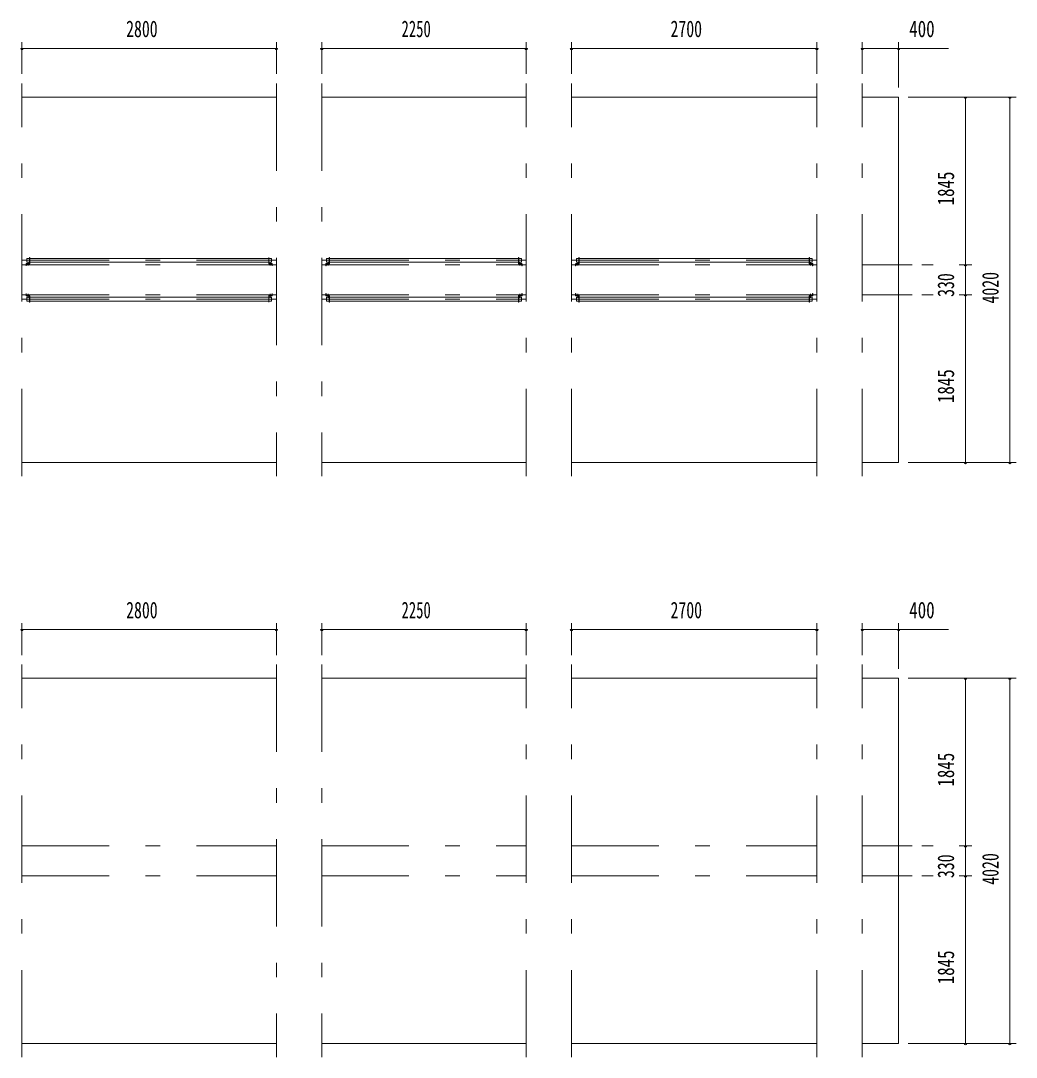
# Model space of a CAD drawing. Units: millimetres, scale not verified. Extents: x -31992 to 32005, y -14700 to 14700.
# Drawn here: x -22130 to -11171, y -10937 to 468 of the extents above; entities that cross this region are included whole.
import ezdxf
from ezdxf.enums import TextEntityAlignment as Align

# ---------------------------------------------------------------- set-up
doc = ezdxf.new("R2010")
doc.units = ezdxf.units.MM
doc.header["$LTSCALE"] = 80
doc.linetypes.add('USER3', pattern=[24, 12, -5, 2, -5])
for name, color, linetype, lineweight in [('0-2_1-07BOLD', 7, 'Continuous', 18), ('0-3_1-27CENTER', 3, 'USER3', 18), ('0-5_1-57DIM', 3, 'Continuous', 18)]:
    doc.layers.add(name, color=color, linetype=linetype, lineweight=lineweight)
doc.styles.add('ＭＳ ゴシック', font='')
doc.styles.get('ＭＳ ゴシック').set_extended_font_data('MS Gothic')

msp = doc.modelspace()

# ---------------------------------------------------------------- linework, layer by layer
at = {"layer": '0-2_1-07BOLD'}
for p, q in [((-19316.16, -372.46), (-22116.16, -372.46)), ((-16566.16, -372.46), (-18816.16, -372.46)), ((-13366.16, -372.46), (-16066.16, -372.46)), ((-22034.81, -2146.96), (-22063.66, -2146.96)), ((-22063.66, -2189.65), (-22063.66, -2146.96)), ((-22034.81, -2202.26), (-22034.81, -2136.46)), ((-22031.61, -2136.46), (-22034.81, -2136.46)), ((-22031.61, -2202.26), (-22031.61, -2136.46)), ((-22031.61, -2146.96), (-19400.71, -2146.96)), ((-19397.51, -2202.26), (-19397.51, -2136.46)), ((-19397.51, -2146.96), (-19368.66, -2146.96)), ((-18734.81, -2146.96), (-18763.66, -2146.96)), ((-18734.81, -2202.26), (-18734.81, -2136.46)), ((-16650.71, -2146.96), (-18731.61, -2146.96)), ((-16647.51, -2202.26), (-16647.51, -2136.46)), ((-16647.51, -2146.96), (-16618.66, -2146.96)), ((-16618.66, -2189.65), (-16618.66, -2146.96)), ((-15984.81, -2146.96), (-16013.66, -2146.96)), ((-15984.81, -2202.26), (-15984.81, -2136.46)), ((-13450.71, -2146.96), (-15981.61, -2146.96)), ((-13450.71, -2136.46), (-13447.51, -2136.46)), ((-13450.71, -2202.26), (-13450.71, -2136.46)), ((-13447.51, -2202.26), (-13447.51, -2136.46)), ((-13447.51, -2146.96), (-13418.66, -2146.96)), ((-22071.61, -2209.46), (-22071.61, -2229.46)), ((-22066.41, -2204.25), (-22036.81, -2204.25)), ((-22036.81, -2207.46), (-22066.41, -2207.46)), ((-22034.81, -2189.65), (-22063.66, -2189.65)), ((-22031.61, -2189.65), (-19400.71, -2189.65)), ((-19365.91, -2204.25), (-19395.51, -2204.25)), ((-19395.51, -2207.46), (-19365.91, -2207.46)), ((-19360.71, -2209.46), (-19360.71, -2229.46)), ((-18771.61, -2209.46), (-18771.61, -2229.46)), ((-18766.41, -2204.25), (-18736.81, -2204.25)), ((-18736.81, -2207.46), (-18766.41, -2207.46)), ((-16650.71, -2189.65), (-18731.61, -2189.65)), ((-16647.51, -2189.65), (-16618.66, -2189.65)), ((-16615.91, -2204.25), (-16645.51, -2204.25)), ((-16645.51, -2207.46), (-16615.91, -2207.46)), ((-16610.71, -2209.46), (-16610.71, -2229.46)), ((-16021.61, -2209.46), (-16021.61, -2229.46)), ((-16016.41, -2204.25), (-15986.81, -2204.25)), ((-15986.81, -2207.46), (-16016.41, -2207.46)), ((-13450.71, -2189.65), (-15981.61, -2189.65)), ((-13415.91, -2204.25), (-13445.51, -2204.25)), ((-13445.51, -2207.46), (-13415.91, -2207.46)), ((-13410.71, -2209.46), (-13410.71, -2229.46)), ((-22071.61, -2555.46), (-22071.61, -2535.46)), ((-22068.41, -2535.46), (-22071.61, -2535.46)), ((-22068.41, -2555.46), (-22068.41, -2535.46)), ((-22036.81, -2557.46), (-22066.41, -2557.46)), ((-22066.41, -2560.66), (-22036.81, -2560.66)), ((-22034.81, -2575.26), (-22063.66, -2575.26)), ((-22063.66, -2575.26), (-22063.66, -2617.95)), ((-22034.81, -2617.95), (-22063.66, -2617.95)), ((-22034.81, -2562.66), (-22034.81, -2628.46)), ((-22031.61, -2562.66), (-22031.61, -2628.46)), ((-22031.61, -2575.26), (-19400.71, -2575.26)), ((-22031.61, -2617.95), (-19400.71, -2617.95)), ((-19400.71, -2562.66), (-19400.71, -2628.46)), ((-19397.51, -2562.66), (-19397.51, -2628.46)), ((-19397.51, -2617.95), (-19368.66, -2617.95)), ((-19395.51, -2557.46), (-19365.91, -2557.46)), ((-19365.91, -2560.66), (-19395.51, -2560.66)), ((-19363.91, -2535.46), (-19360.71, -2535.46)), ((-19363.91, -2555.46), (-19363.91, -2535.46)), ((-19360.71, -2555.46), (-19360.71, -2535.46)), ((-18771.61, -2555.46), (-18771.61, -2535.46)), ((-18768.41, -2535.46), (-18771.61, -2535.46)), ((-18768.41, -2555.46), (-18768.41, -2535.46)), ((-18736.81, -2557.46), (-18766.41, -2557.46)), ((-18766.41, -2560.66), (-18736.81, -2560.66)), ((-18763.66, -2575.26), (-18763.66, -2617.95)), ((-18734.81, -2575.26), (-18763.66, -2575.26)), ((-18734.81, -2617.95), (-18763.66, -2617.95)), ((-18734.81, -2562.66), (-18734.81, -2628.46)), ((-18731.61, -2562.66), (-18731.61, -2628.46)), ((-16650.71, -2575.26), (-18731.61, -2575.26)), ((-16650.71, -2617.95), (-18731.61, -2617.95)), ((-16650.71, -2562.66), (-16650.71, -2628.46)), ((-16647.51, -2562.66), (-16647.51, -2628.46)), ((-16647.51, -2575.26), (-16618.66, -2575.26)), ((-16647.51, -2617.95), (-16618.66, -2617.95)), ((-16645.51, -2557.46), (-16615.91, -2557.46)), ((-16615.91, -2560.66), (-16645.51, -2560.66)), ((-16618.66, -2575.26), (-16618.66, -2617.95)), ((-16610.71, -2555.46), (-16610.71, -2535.46)), ((-16021.61, -2555.46), (-16021.61, -2535.46)), ((-16018.41, -2535.46), (-16021.61, -2535.46)), ((-16018.41, -2555.46), (-16018.41, -2535.46)), ((-15986.81, -2557.46), (-16016.41, -2557.46)), ((-16016.41, -2560.66), (-15986.81, -2560.66)), ((-15984.81, -2617.95), (-16013.66, -2617.95)), ((-15984.81, -2562.66), (-15984.81, -2628.46)), ((-13450.71, -2575.26), (-15981.61, -2575.26)), ((-13450.71, -2617.95), (-15981.61, -2617.95)), ((-15981.6, -2562.66), (-15981.6, -2628.46)), ((-13450.71, -2562.66), (-13450.71, -2628.46)), ((-13447.51, -2562.66), (-13447.51, -2628.46)), ((-13447.51, -2575.26), (-13418.66, -2575.26)), ((-13447.51, -2617.95), (-13418.66, -2617.95)), ((-13445.51, -2557.46), (-13415.91, -2557.46)), ((-13415.91, -2560.66), (-13445.51, -2560.66)), ((-13418.66, -2575.26), (-13418.66, -2617.95)), ((-13413.91, -2535.46), (-13410.71, -2535.46)), ((-13413.91, -2555.46), (-13413.91, -2535.46)), ((-13410.71, -2555.46), (-13410.71, -2535.46)), ((-22031.61, -2628.46), (-22034.81, -2628.46)), ((-19400.71, -2628.46), (-19397.51, -2628.46)), ((-18731.61, -2628.46), (-18734.81, -2628.46)), ((-16650.71, -2628.46), (-16647.51, -2628.46)), ((-15981.6, -2628.46), (-15984.81, -2628.46)), ((-13450.71, -2628.46), (-13447.51, -2628.46)), ((-19316.16, -4392.46), (-22116.16, -4392.46)), ((-16566.16, -4392.46), (-18816.16, -4392.46)), ((-13366.16, -4392.46), (-16066.16, -4392.46)), ((-12466.16, -4392.46), (-12866.16, -4392.46)), ((-19316.16, -6767.46), (-22116.16, -6767.46)), ((-16566.16, -6767.46), (-18816.16, -6767.46)), ((-13366.16, -6767.46), (-16066.16, -6767.46)), ((-19316.16, -10787.46), (-22116.16, -10787.46)), ((-16566.16, -10787.46), (-18816.16, -10787.46)), ((-13366.16, -10787.46), (-16066.16, -10787.46)), ((-12466.16, -10787.46), (-12866.16, -10787.46))]:
    msp.add_line(p, q, dxfattribs=at)
for points in [[(-12466.16, -4392.46), (-12466.16, -372.46), (-12866.16, -372.46)], [(-19400.71, -2202.26), (-19400.71, -2136.46), (-19397.51, -2136.46)], [(-19397.51, -2189.65), (-19368.66, -2189.65), (-19368.66, -2146.96)], [(-18734.81, -2189.65), (-18763.66, -2189.65), (-18763.66, -2146.96)], [(-18731.61, -2202.26), (-18731.61, -2136.46), (-18734.81, -2136.46)], [(-16650.71, -2202.26), (-16650.71, -2136.46), (-16647.51, -2136.46)], [(-15984.81, -2189.65), (-16013.66, -2189.65), (-16013.66, -2146.96)], [(-15981.6, -2202.26), (-15981.6, -2136.46), (-15984.81, -2136.46)], [(-13447.51, -2189.65), (-13418.66, -2189.65), (-13418.66, -2146.96)], [(-22068.41, -2209.46), (-22068.41, -2229.46), (-22071.61, -2229.46)], [(-19363.91, -2209.46), (-19363.91, -2229.46), (-19360.71, -2229.46)], [(-18768.41, -2209.46), (-18768.41, -2229.46), (-18771.61, -2229.46)], [(-16613.91, -2209.46), (-16613.91, -2229.46), (-16610.71, -2229.46)], [(-16018.41, -2209.46), (-16018.41, -2229.46), (-16021.61, -2229.46)], [(-13413.91, -2209.46), (-13413.91, -2229.46), (-13410.71, -2229.46)], [(-19397.51, -2575.26), (-19368.66, -2575.26), (-19368.66, -2617.95)], [(-16613.91, -2555.46), (-16613.91, -2535.46), (-16610.71, -2535.46)], [(-15984.81, -2575.26), (-16013.66, -2575.26), (-16013.66, -2617.95)], [(-12466.16, -10787.46), (-12466.16, -6767.46), (-12866.16, -6767.46)]]:
    msp.add_lwpolyline(points, dxfattribs=at)
for centre, radius, start, end in [((-22066.41, -2209.46), 5.2, 90, 180), ((-22066.41, -2209.46), 2, 90, 180), ((-22036.81, -2202.26), 2, 270, 0), ((-22036.81, -2202.26), 5.2, 270, 0), ((-19395.51, -2202.26), 5.2, 180, 270), ((-19395.51, -2202.26), 2, 180, 270), ((-19365.91, -2209.46), 5.2, 0, 90), ((-19365.91, -2209.46), 2, 0, 90), ((-18766.41, -2209.46), 5.2, 90, 180), ((-18766.41, -2209.46), 2, 90, 180), ((-18736.81, -2202.26), 2, 270, 0), ((-18736.81, -2202.26), 5.2, 270, 0), ((-16645.51, -2202.26), 5.2, 180, 270), ((-16645.51, -2202.26), 2, 180, 270), ((-16615.91, -2209.46), 5.2, 0, 90), ((-16615.91, -2209.46), 2, 0, 90), ((-16016.41, -2209.46), 5.2, 90, 180), ((-16016.41, -2209.46), 2, 90, 180), ((-15986.81, -2202.26), 2, 270, 0), ((-15986.81, -2202.26), 5.2, 270, 0), ((-13445.51, -2202.26), 5.2, 180, 270), ((-13445.51, -2202.26), 2, 180, 270), ((-13415.91, -2209.46), 5.2, 0, 90), ((-13415.91, -2209.46), 2, 0, 90), ((-22066.41, -2555.46), 5.2, 180, 270), ((-22066.41, -2555.46), 2, 180, 270), ((-22036.81, -2562.66), 5.2, 0, 90), ((-22036.81, -2562.66), 2, 0, 90), ((-19395.51, -2562.66), 5.2, 90, 180), ((-19395.51, -2562.66), 2, 90, 180), ((-19365.91, -2555.46), 2, 270, 0), ((-19365.91, -2555.46), 5.2, 270, 0), ((-18766.41, -2555.46), 5.2, 180, 270), ((-18766.41, -2555.46), 2, 180, 270), ((-18736.81, -2562.66), 5.2, 0, 90), ((-18736.81, -2562.66), 2, 0, 90), ((-16645.51, -2562.66), 5.2, 90, 180), ((-16645.51, -2562.66), 2, 90, 180), ((-16615.91, -2555.46), 2, 270, 0), ((-16615.91, -2555.46), 5.2, 270, 0), ((-16016.41, -2555.46), 5.2, 180, 270), ((-16016.41, -2555.46), 2, 180, 270), ((-15986.81, -2562.66), 5.2, 0, 90), ((-15986.81, -2562.66), 2, 0, 90), ((-13445.51, -2562.66), 5.2, 90, 180), ((-13445.51, -2562.66), 2, 90, 180), ((-13415.91, -2555.46), 2, 270, 0), ((-13415.91, -2555.46), 5.2, 270, 0)]:
    msp.add_arc(centre, radius, start, end, dxfattribs=at)
at = {"layer": '0-3_1-27CENTER'}
for p, q in [((-22116.16, -4542.46), (-22116.16, -222.46)), ((-19316.16, -222.46), (-19316.16, -4542.46)), ((-18816.16, -222.46), (-18816.16, -4542.46)), ((-16566.16, -4542.46), (-16566.16, -222.46)), ((-16066.16, -4542.46), (-16066.16, -222.46)), ((-13366.16, -4542.46), (-13366.16, -222.46)), ((-12866.16, -4542.46), (-12866.16, -222.46)), ((-22116.16, -2168.31), (-19316.16, -2168.31)), ((-22116.16, -2217.46), (-19316.16, -2217.46)), ((-22046.61, -2226.46), (-22046.61, -2184.66)), ((-19385.71, -2226.46), (-19385.71, -2184.66)), ((-18816.16, -2168.31), (-16566.16, -2168.31)), ((-18816.16, -2217.46), (-16566.16, -2217.46)), ((-18746.61, -2226.46), (-18746.61, -2184.66)), ((-16635.71, -2226.46), (-16635.71, -2184.66)), ((-16066.16, -2168.31), (-13366.16, -2168.31)), ((-16066.16, -2217.46), (-13366.16, -2217.46)), ((-15996.61, -2226.46), (-15996.61, -2184.66)), ((-13435.71, -2226.46), (-13435.71, -2184.66)), ((-12866.16, -2217.46), (-12316.16, -2217.46)), ((-22116.16, -2547.46), (-19316.16, -2547.46)), ((-22116.16, -2596.61), (-19316.16, -2596.61)), ((-22046.61, -2538.46), (-22046.61, -2580.26)), ((-19385.71, -2538.46), (-19385.71, -2580.26)), ((-18816.16, -2547.46), (-16566.16, -2547.46)), ((-18816.16, -2596.61), (-16566.16, -2596.61)), ((-18746.61, -2538.46), (-18746.61, -2580.26)), ((-16635.71, -2538.46), (-16635.71, -2580.26)), ((-16066.16, -2547.46), (-13366.16, -2547.46)), ((-16066.16, -2596.61), (-13366.16, -2596.61)), ((-15996.61, -2538.46), (-15996.61, -2580.26)), ((-13435.71, -2538.46), (-13435.71, -2580.26)), ((-12866.16, -2547.46), (-12316.16, -2547.46)), ((-22116.16, -10937.46), (-22116.16, -6617.46)), ((-19316.16, -6617.46), (-19316.16, -10937.46)), ((-18816.16, -6617.46), (-18816.16, -10937.46)), ((-16566.16, -10937.46), (-16566.16, -6617.46)), ((-16066.16, -10937.46), (-16066.16, -6617.46)), ((-13366.16, -10937.46), (-13366.16, -6617.46)), ((-12866.16, -10937.46), (-12866.16, -6617.46)), ((-22116.16, -8612.46), (-19316.16, -8612.46)), ((-18816.16, -8612.46), (-16566.16, -8612.46)), ((-16066.16, -8612.46), (-13366.16, -8612.46)), ((-12866.16, -8612.46), (-12316.16, -8612.46)), ((-22116.16, -8942.46), (-19316.16, -8942.46)), ((-18816.16, -8942.46), (-16566.16, -8942.46)), ((-16066.16, -8942.46), (-13366.16, -8942.46)), ((-12866.16, -8942.46), (-12316.16, -8942.46))]:
    msp.add_line(p, q, dxfattribs=at)
at = {"layer": '0-5_1-57DIM'}
for p, q in [((-22116.16, -117.46), (-22116.16, 232.54)), ((-19316.16, -117.46), (-19316.16, 232.54)), ((-18816.16, -117.46), (-18816.16, 232.54)), ((-16566.16, -117.46), (-16566.16, 232.54)), ((-16066.16, -117.46), (-16066.16, 232.54)), ((-13366.16, -117.46), (-13366.16, 232.54)), ((-12866.16, -117.46), (-12866.16, 232.54)), ((-12466.16, -267.46), (-12466.16, 232.54)), ((-22102.16, 162.54), (-22130.16, 162.54)), ((-22116.16, 162.54), (-19316.16, 162.54)), ((-19302.16, 162.54), (-19330.16, 162.54)), ((-18802.16, 162.54), (-18830.16, 162.54)), ((-18816.16, 162.54), (-16566.16, 162.54)), ((-16552.16, 162.54), (-16580.16, 162.54)), ((-16052.16, 162.54), (-16080.16, 162.54)), ((-16066.16, 162.54), (-13366.16, 162.54)), ((-13352.16, 162.54), (-13380.16, 162.54)), ((-12852.16, 162.54), (-12880.16, 162.54)), ((-12866.16, 162.54), (-11916.66, 162.54)), ((-12452.16, 162.54), (-12480.16, 162.54)), ((-12361.16, -372.46), (-11171.16, -372.46)), ((-11717.16, -372.46), (-11745.16, -372.46)), ((-11731.16, -372.46), (-11731.16, -4392.46)), ((-11227.16, -372.46), (-11255.16, -372.46)), ((-11241.16, -372.46), (-11241.16, -4392.46)), ((-12211.16, -2217.46), (-12085.86, -2217.46)), ((-11801.16, -2217.46), (-11661.16, -2217.46)), ((-11717.16, -2217.46), (-11745.16, -2217.46)), ((-12211.16, -2547.46), (-12085.86, -2547.46)), ((-11801.16, -2547.46), (-11661.16, -2547.46)), ((-11717.16, -2547.46), (-11745.16, -2547.46)), ((-12361.16, -4392.46), (-11171.16, -4392.46)), ((-11717.16, -4392.46), (-11745.16, -4392.46)), ((-11227.16, -4392.46), (-11255.16, -4392.46)), ((-22102.16, -6232.46), (-22130.16, -6232.46)), ((-22116.16, -6512.46), (-22116.16, -6162.46)), ((-22116.16, -6232.46), (-19316.16, -6232.46)), ((-19302.16, -6232.46), (-19330.16, -6232.46)), ((-19316.16, -6512.46), (-19316.16, -6162.46)), ((-18802.16, -6232.46), (-18830.16, -6232.46)), ((-18816.16, -6512.46), (-18816.16, -6162.46)), ((-18816.16, -6232.46), (-16566.16, -6232.46)), ((-16552.16, -6232.46), (-16580.16, -6232.46)), ((-16566.16, -6512.46), (-16566.16, -6162.46)), ((-16052.16, -6232.46), (-16080.16, -6232.46)), ((-16066.16, -6512.46), (-16066.16, -6162.46)), ((-16066.16, -6232.46), (-13366.16, -6232.46)), ((-13352.16, -6232.46), (-13380.16, -6232.46)), ((-13366.16, -6512.46), (-13366.16, -6162.46)), ((-12852.16, -6232.46), (-12880.16, -6232.46)), ((-12866.16, -6512.46), (-12866.16, -6162.46)), ((-12866.16, -6232.46), (-11916.66, -6232.46)), ((-12452.16, -6232.46), (-12480.16, -6232.46)), ((-12466.16, -6662.46), (-12466.16, -6162.46)), ((-12361.16, -6767.46), (-11171.16, -6767.46)), ((-11717.16, -6767.46), (-11745.16, -6767.46)), ((-11731.16, -6767.46), (-11731.16, -10787.47)), ((-11227.16, -6767.46), (-11255.16, -6767.46)), ((-11241.16, -6767.46), (-11241.16, -10787.47)), ((-12211.16, -8612.47), (-12085.86, -8612.47)), ((-11801.16, -8612.47), (-11661.16, -8612.47)), ((-11717.16, -8612.47), (-11745.16, -8612.47)), ((-12211.16, -8942.46), (-12085.86, -8942.46)), ((-11801.16, -8942.46), (-11661.16, -8942.46)), ((-11717.16, -8942.46), (-11745.16, -8942.46)), ((-12361.16, -10787.47), (-11171.16, -10787.47)), ((-11717.16, -10787.47), (-11745.16, -10787.47)), ((-11227.16, -10787.47), (-11255.16, -10787.47))]:
    msp.add_line(p, q, dxfattribs=at)
for centre in [(-22116.16, 162.54), (-19316.16, 162.54), (-18816.16, 162.54), (-16566.16, 162.54), (-16066.16, 162.54), (-13366.16, 162.54), (-12866.16, 162.54), (-12466.16, 162.54), (-11731.16, -372.46), (-11241.16, -372.46), (-11731.16, -2217.46), (-11731.16, -2547.46), (-11731.16, -4392.46), (-11241.16, -4392.46), (-22116.16, -6232.46), (-19316.16, -6232.46), (-18816.16, -6232.46), (-16566.16, -6232.46), (-16066.16, -6232.46), (-13366.16, -6232.46), (-12866.16, -6232.46), (-12466.16, -6232.46), (-11731.16, -6767.46), (-11241.16, -6767.46), (-11731.16, -8612.47), (-11731.16, -8942.46), (-11731.16, -10787.47), (-11241.16, -10787.47)]:
    msp.add_arc(centre, 14, 180, 0, dxfattribs=at)

# ---------------------------------------------------------------- texts
at = {"layer": '0-5_1-57DIM', "color": 7, "style": 'ＭＳ ゴシック'}
for s, width, p in [('2800', 0.7, (-20969.94, 232.54)), ('2250', 0.65, (-17938.52, 232.54)), ('2700', 0.7, (-14977.4, 232.54)), ('400', 0.75, (-12349.09, 232.54)), ('2800', 0.7, (-20969.94, -6162.46)), ('2250', 0.65, (-17938.52, -6162.46)), ('2700', 0.7, (-14977.4, -6162.46)), ('400', 0.75, (-12349.09, -6162.46))]:
    msp.add_text(s, height=182.3, dxfattribs=dict(at, width=width)).set_placement(p, align=Align.BOTTOM_LEFT)
for s, width, p in [('1845', 0.75, (-11801.16, -1564.08)), ('330', 0.7, (-11801.16, -2571.22)), ('4020', 0.7, (-11311.16, -2644.12)), ('1845', 0.75, (-11801.16, -3739.08)), ('1845', 0.75, (-11801.16, -7959.08)), ('330', 0.7, (-11801.16, -8966.22)), ('4020', 0.7, (-11311.16, -9039.12)), ('1845', 0.75, (-11801.16, -10134.08))]:
    msp.add_text(s, height=182.3, rotation=90, dxfattribs=dict(at, width=width)).set_placement(p, align=Align.BOTTOM_LEFT)

doc.saveas('drawing.dxf')
